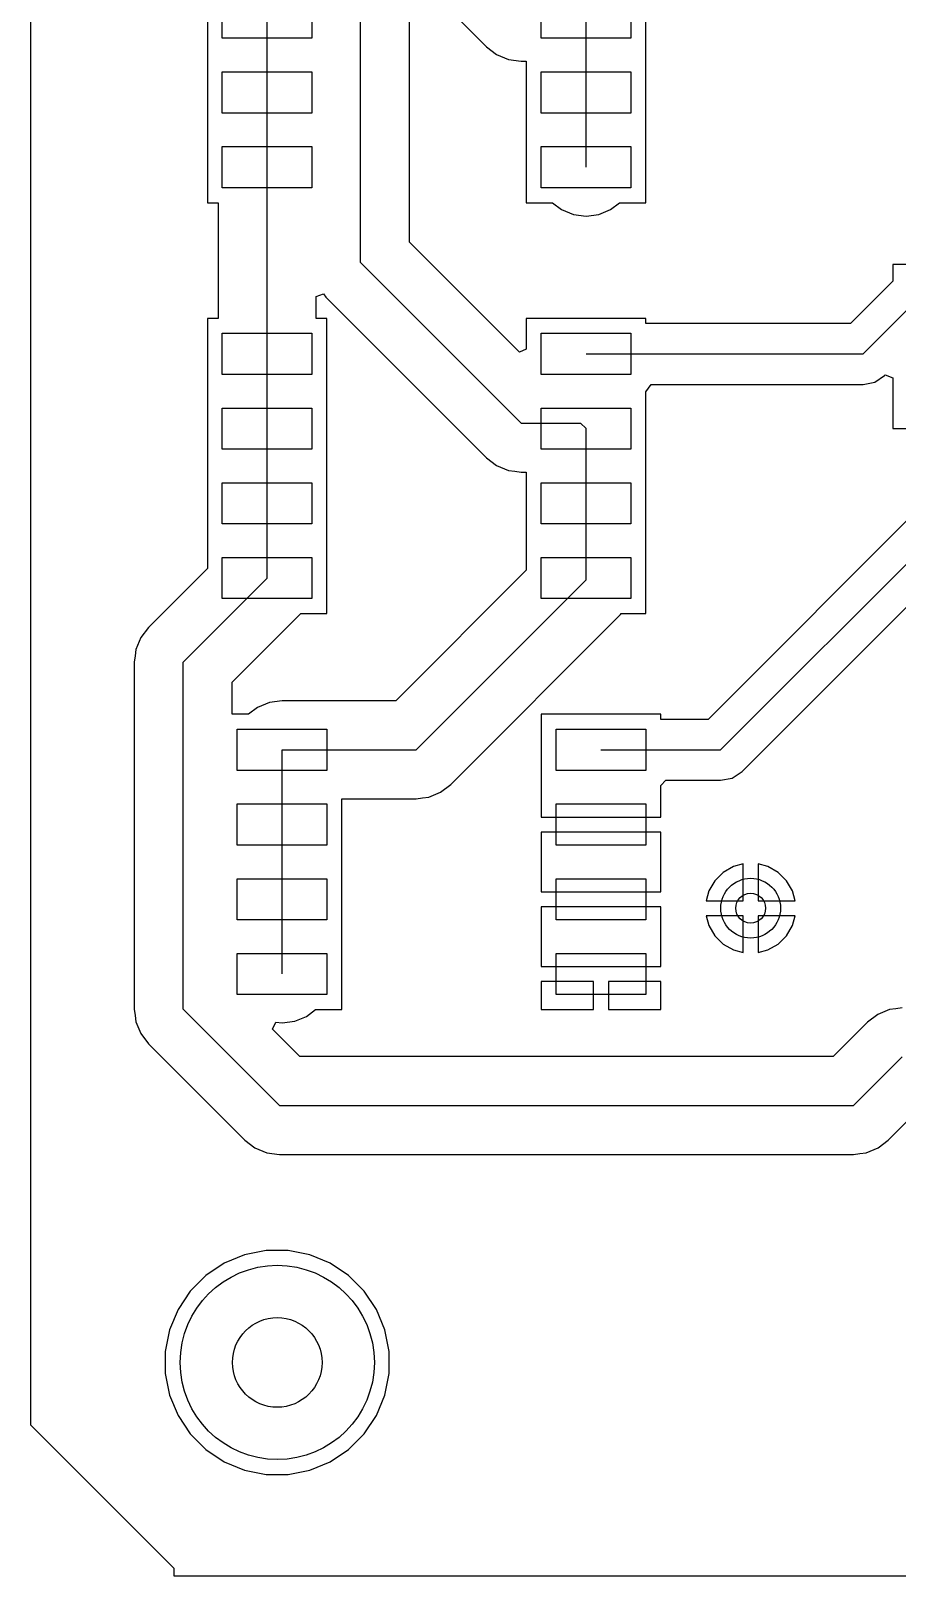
# Model space of a CAD drawing. Header units: inches. Extents: x 58 to 161, y 42 to 107.
# Drawn here: x 58.17 to 72.9, y 42.34 to 68.61 of the extents above; entities that cross this region are included whole.
import ezdxf

# ---------------------------------------------------------------- set-up
doc = ezdxf.new("R2010")
doc.units = ezdxf.units.IN
for name, color, linetype in [('Pad Holes', 156, 'Continuous'), ('Top Layer', 1, 'Continuous'), ('Via Holes', 16, 'Continuous')]:
    doc.layers.add(name, color=color, linetype=linetype)

# ---------------------------------------------------------------- blocks, each defined once
blk = doc.blocks.new('SOIC127P600X175_8N_32')
at = {"layer": 'Top Layer'}
for p, q in [((-3.475, 2.255), (-1.95, 2.255)), ((-3.475, 1.555), (-3.475, 2.255)), ((-1.95, 2.255), (-1.95, 1.555)), ((1.95, 2.255), (3.475, 2.255)), ((1.95, 1.555), (1.95, 2.255)), ((3.475, 2.255), (3.475, 1.555)), ((-1.95, 1.555), (-3.475, 1.555)), ((3.475, 1.555), (1.95, 1.555)), ((-3.475, 0.985), (-1.95, 0.985)), ((-3.475, 0.285), (-3.475, 0.985)), ((-1.95, 0.985), (-1.95, 0.285)), ((1.95, 0.985), (3.475, 0.985)), ((1.95, 0.285), (1.95, 0.985)), ((3.475, 0.985), (3.475, 0.285)), ((-1.95, 0.285), (-3.475, 0.285)), ((3.475, 0.285), (1.95, 0.285)), ((-3.475, -0.285), (-1.95, -0.285)), ((-3.475, -0.985), (-3.475, -0.285)), ((-1.95, -0.285), (-1.95, -0.985)), ((1.95, -0.285), (3.475, -0.285)), ((1.95, -0.985), (1.95, -0.285)), ((3.475, -0.285), (3.475, -0.985)), ((-1.95, -0.985), (-3.475, -0.985)), ((3.475, -0.985), (1.95, -0.985)), ((-3.475, -1.555), (-1.95, -1.555)), ((-3.475, -2.255), (-3.475, -1.555)), ((-1.95, -1.555), (-1.95, -2.255)), ((1.95, -1.555), (3.475, -1.555)), ((1.95, -2.255), (1.95, -1.555)), ((3.475, -1.555), (3.475, -2.255)), ((-1.95, -2.255), (-3.475, -2.255)), ((3.475, -2.255), (1.95, -2.255))]:
    blk.add_line(p, q, dxfattribs=at)
blk = doc.blocks.new('SOIC127P600X175_8N_34')
at = {"layer": 'Top Layer'}
for p, q in [((-3.475, 2.255), (-1.95, 2.255)), ((-3.475, 1.555), (-3.475, 2.255)), ((-1.95, 2.255), (-1.95, 1.555)), ((1.95, 2.255), (3.475, 2.255)), ((1.95, 1.555), (1.95, 2.255)), ((3.475, 2.255), (3.475, 1.555)), ((-1.95, 1.555), (-3.475, 1.555)), ((3.475, 1.555), (1.95, 1.555)), ((-3.475, 0.985), (-1.95, 0.985)), ((-3.475, 0.285), (-3.475, 0.985)), ((-1.95, 0.985), (-1.95, 0.285)), ((1.95, 0.985), (3.475, 0.985)), ((1.95, 0.285), (1.95, 0.985)), ((3.475, 0.985), (3.475, 0.285)), ((-1.95, 0.285), (-3.475, 0.285)), ((3.475, 0.285), (1.95, 0.285)), ((-3.475, -0.285), (-1.95, -0.285)), ((-3.475, -0.985), (-3.475, -0.285)), ((-1.95, -0.285), (-1.95, -0.985)), ((1.95, -0.285), (3.475, -0.285)), ((1.95, -0.985), (1.95, -0.285)), ((3.475, -0.285), (3.475, -0.985)), ((-1.95, -0.985), (-3.475, -0.985)), ((3.475, -0.985), (1.95, -0.985)), ((-3.475, -1.555), (-1.95, -1.555)), ((-3.475, -2.255), (-3.475, -1.555)), ((-1.95, -1.555), (-1.95, -2.255)), ((1.95, -1.555), (3.475, -1.555)), ((1.95, -2.255), (1.95, -1.555)), ((3.475, -1.555), (3.475, -2.255)), ((-1.95, -2.255), (-3.475, -2.255)), ((3.475, -2.255), (1.95, -2.255))]:
    blk.add_line(p, q, dxfattribs=at)
blk = doc.blocks.new('SOIC127P600X175_8N_36')
at = {"layer": 'Top Layer'}
for p, q in [((-3.475, 2.255), (-1.95, 2.255)), ((-3.475, 1.555), (-3.475, 2.255)), ((-1.95, 2.255), (-1.95, 1.555)), ((1.95, 2.255), (3.475, 2.255)), ((1.95, 1.555), (1.95, 2.255)), ((3.475, 2.255), (3.475, 1.555)), ((-1.95, 1.555), (-3.475, 1.555)), ((3.475, 1.555), (1.95, 1.555)), ((-3.475, 0.985), (-1.95, 0.985)), ((-3.475, 0.285), (-3.475, 0.985)), ((-1.95, 0.985), (-1.95, 0.285)), ((1.95, 0.985), (3.475, 0.985)), ((1.95, 0.285), (1.95, 0.985)), ((3.475, 0.985), (3.475, 0.285)), ((-1.95, 0.285), (-3.475, 0.285)), ((3.475, 0.285), (1.95, 0.285)), ((-3.475, -0.285), (-1.95, -0.285)), ((-3.475, -0.985), (-3.475, -0.285)), ((-1.95, -0.285), (-1.95, -0.985)), ((1.95, -0.285), (3.475, -0.285)), ((1.95, -0.985), (1.95, -0.285)), ((3.475, -0.285), (3.475, -0.985)), ((-1.95, -0.985), (-3.475, -0.985)), ((3.475, -0.985), (1.95, -0.985)), ((-3.475, -1.555), (-1.95, -1.555)), ((-3.475, -2.255), (-3.475, -1.555)), ((-1.95, -1.555), (-1.95, -2.255)), ((1.95, -1.555), (3.475, -1.555)), ((1.95, -2.255), (1.95, -1.555)), ((3.475, -1.555), (3.475, -2.255)), ((-1.95, -2.255), (-3.475, -2.255)), ((3.475, -2.255), (1.95, -2.255))]:
    blk.add_line(p, q, dxfattribs=at)

msp = doc.modelspace()

# ---------------------------------------------------------------- linework, layer by layer
at = {"layer": 'Pad Holes'}
msp.add_circle((62.357, 45.974), 1.651, dxfattribs=at)
at = {"layer": 'Top Layer'}
for p, q in [((58.166, 44.907), (58.166, 104.191)), ((63.773, 64.675), (63.773, 70.796)), ((64.606, 65.02), (64.606, 69.484)), ((64.723, 69.533), (65.916, 68.34)), ((68.626, 68.23), (68.626, 69.373)), ((61.168, 69.271), (61.168, 68.23)), ((62.185, 67.564), (62.185, 68.834)), ((67.609, 67.564), (67.609, 68.834)), ((65.916, 68.34), (66.088, 68.207)), ((61.168, 68.23), (61.168, 68.23)), ((61.168, 68.23), (61.168, 68.168)), ((61.168, 68.168), (61.168, 68.168)), ((61.168, 68.168), (61.168, 66.96)), ((66.088, 68.207), (66.289, 68.124)), ((66.289, 68.124), (66.505, 68.096)), ((66.505, 68.096), (66.592, 68.096)), ((66.592, 68.096), (66.592, 66.96)), ((68.626, 68.168), (68.626, 68.23)), ((68.626, 68.23), (68.626, 68.23)), ((68.626, 66.96), (68.626, 68.168)), ((68.626, 68.168), (68.626, 68.168)), ((62.185, 66.294), (62.185, 67.564)), ((67.609, 66.294), (67.609, 67.564)), ((61.168, 66.96), (61.168, 66.96)), ((61.168, 66.96), (61.168, 66.898)), ((61.168, 66.898), (61.168, 66.898)), ((61.168, 66.898), (61.168, 65.69)), ((66.592, 66.96), (66.592, 66.96)), ((66.592, 66.96), (66.592, 66.898)), ((66.592, 66.898), (66.592, 66.898)), ((66.592, 66.898), (66.592, 65.69)), ((68.626, 66.898), (68.626, 66.96)), ((68.626, 66.96), (68.626, 66.96)), ((68.626, 65.69), (68.626, 66.898)), ((68.626, 66.898), (68.626, 66.898)), ((62.185, 63.119), (62.185, 66.294)), ((61.168, 65.69), (61.352, 65.69)), ((61.352, 65.69), (61.352, 63.723)), ((66.592, 65.69), (67.04, 65.69)), ((67.04, 65.69), (67.193, 65.573)), ((68.025, 65.573), (68.178, 65.69)), ((68.178, 65.69), (68.626, 65.69)), ((67.193, 65.573), (67.394, 65.49)), ((67.394, 65.49), (67.609, 65.461)), ((67.609, 65.461), (67.824, 65.49)), ((67.824, 65.49), (68.025, 65.573)), ((66.475, 63.15), (64.606, 65.02)), ((63.773, 64.675), (66.505, 61.943)), ((73.123, 64.639), (72.825, 64.639)), ((72.825, 64.639), (72.825, 64.355)), ((63.018, 64.095), (63.145, 64.138)), ((63.018, 63.723), (63.018, 64.095)), ((63.145, 64.138), (63.184, 64.086)), ((72.825, 64.355), (72.106, 63.637)), ((72.321, 63.119), (73.337, 64.135)), ((63.184, 64.086), (65.916, 61.355)), ((61.352, 63.723), (61.168, 63.723)), ((61.168, 63.723), (61.168, 62.515)), ((63.201, 63.723), (63.018, 63.723)), ((63.201, 62.515), (63.201, 63.723)), ((68.626, 63.723), (66.592, 63.723)), ((66.592, 63.723), (66.592, 63.199)), ((68.626, 63.637), (68.626, 63.723)), ((72.106, 63.637), (68.626, 63.637)), ((62.185, 61.849), (62.185, 63.119)), ((66.592, 63.199), (66.475, 63.15)), ((67.609, 63.119), (72.321, 63.119)), ((68.626, 62.474), (68.717, 62.601)), ((68.717, 62.601), (72.321, 62.601)), ((72.321, 62.601), (72.519, 62.64)), ((72.519, 62.64), (72.687, 62.753)), ((72.687, 62.753), (72.698, 62.764)), ((72.698, 62.764), (72.825, 62.711)), ((72.825, 62.711), (72.825, 61.853)), ((61.168, 62.515), (61.168, 62.515)), ((61.168, 62.515), (61.168, 62.453)), ((61.168, 62.453), (61.168, 62.453)), ((61.168, 62.453), (61.168, 61.245)), ((63.201, 62.515), (63.201, 62.515)), ((63.201, 61.245), (63.201, 62.453)), ((63.201, 62.453), (63.201, 62.453)), ((63.201, 62.453), (63.201, 62.515)), ((68.626, 62.453), (68.626, 62.474)), ((68.626, 62.388), (68.626, 62.453)), ((68.626, 62.453), (68.626, 62.453)), ((68.626, 61.245), (68.626, 62.388)), ((62.185, 60.579), (62.185, 61.849)), ((66.505, 61.943), (67.515, 61.943)), ((67.515, 61.943), (67.609, 61.849)), ((67.609, 60.579), (67.609, 61.849)), ((72.825, 61.853), (73.547, 61.853)), ((61.168, 61.245), (61.168, 61.245)), ((61.168, 61.245), (61.168, 61.183)), ((63.201, 61.245), (63.201, 61.245)), ((63.201, 61.183), (63.201, 61.245)), ((65.916, 61.355), (66.088, 61.222)), ((66.088, 61.222), (66.289, 61.139)), ((68.626, 61.183), (68.626, 61.245)), ((68.626, 61.245), (68.626, 61.245)), ((61.168, 61.183), (61.168, 61.183)), ((61.168, 61.183), (61.168, 59.975)), ((63.201, 59.975), (63.201, 61.183)), ((63.201, 61.183), (63.201, 61.183)), ((66.289, 61.139), (66.397, 61.125)), ((66.397, 61.125), (66.505, 61.111)), ((66.505, 61.111), (66.592, 61.111)), ((66.592, 61.111), (66.592, 59.975)), ((68.626, 59.975), (68.626, 61.183)), ((68.626, 61.183), (68.626, 61.183)), ((62.185, 59.309), (62.185, 60.579)), ((67.609, 59.309), (67.609, 60.579)), ((73.361, 60.582), (69.684, 56.906)), ((69.899, 56.388), (74.065, 60.554)), ((61.168, 59.975), (61.168, 59.975)), ((61.168, 59.975), (61.168, 59.913)), ((61.168, 59.913), (61.168, 59.913)), ((61.168, 59.913), (61.168, 59.47)), ((63.201, 59.975), (63.201, 59.975)), ((63.201, 58.705), (63.201, 59.913)), ((63.201, 59.913), (63.201, 59.913)), ((63.201, 59.913), (63.201, 59.975)), ((66.592, 59.975), (66.592, 59.975)), ((66.592, 59.975), (66.592, 59.913)), ((66.592, 59.913), (66.592, 59.913)), ((66.592, 59.913), (66.592, 59.44)), ((68.626, 59.913), (68.626, 59.975)), ((68.626, 59.975), (68.626, 59.975)), ((68.626, 58.705), (68.626, 59.913)), ((68.626, 59.913), (68.626, 59.913)), ((70.265, 56.022), (74.093, 59.85)), ((61.168, 59.47), (60.168, 58.47)), ((66.592, 59.44), (64.374, 57.221)), ((60.757, 57.881), (62.185, 59.309)), ((64.718, 56.388), (67.609, 59.279)), ((67.609, 59.279), (67.609, 59.309)), ((61.589, 57.536), (62.759, 58.705)), ((62.759, 58.705), (63.201, 58.705)), ((65.307, 55.799), (68.198, 58.69)), ((68.198, 58.69), (68.209, 58.705)), ((68.209, 58.705), (68.626, 58.705)), ((60.168, 58.47), (60.036, 58.297)), ((59.953, 58.096), (59.938, 57.989)), ((60.036, 58.297), (59.953, 58.096)), ((59.938, 57.989), (59.924, 57.881)), ((59.924, 57.881), (59.924, 51.98)), ((60.757, 51.98), (60.757, 57.881)), ((61.589, 56.992), (61.589, 57.536)), ((62.023, 57.109), (61.87, 56.992)), ((62.224, 57.192), (62.023, 57.109)), ((62.439, 57.221), (62.224, 57.192)), ((64.374, 57.221), (62.439, 57.221)), ((61.87, 56.992), (61.589, 56.992)), ((68.88, 56.992), (66.846, 56.992)), ((66.846, 56.992), (66.846, 55.849)), ((68.88, 56.906), (68.88, 56.992)), ((69.684, 56.906), (68.88, 56.906)), ((62.439, 56.388), (64.718, 56.388)), ((62.439, 55.118), (62.439, 56.388)), ((67.863, 56.388), (69.899, 56.388)), ((70.097, 55.909), (70.265, 56.022)), ((65.135, 55.667), (65.307, 55.799)), ((66.846, 55.849), (66.846, 55.784)), ((66.846, 55.784), (66.846, 55.657)), ((68.88, 55.78), (68.969, 55.87)), ((68.88, 55.722), (68.88, 55.78)), ((68.88, 55.657), (68.88, 55.722)), ((68.969, 55.87), (69.899, 55.87)), ((69.899, 55.87), (70.097, 55.909)), ((63.455, 54.514), (63.455, 55.555)), ((63.455, 55.555), (64.718, 55.555)), ((64.718, 55.555), (64.826, 55.57)), ((64.826, 55.57), (64.934, 55.584)), ((64.934, 55.584), (65.135, 55.667)), ((66.846, 55.657), (66.846, 55.245)), ((68.88, 55.245), (68.88, 55.657)), ((66.846, 55.245), (67.863, 55.245)), ((67.863, 55.245), (68.88, 55.245)), ((62.439, 53.848), (62.439, 55.118)), ((67.863, 54.991), (66.846, 54.991)), ((66.846, 54.991), (66.846, 54.579)), ((68.88, 54.991), (67.863, 54.991)), ((68.88, 54.579), (68.88, 54.991)), ((63.455, 54.514), (63.455, 54.514)), ((63.455, 53.244), (63.455, 54.452)), ((63.455, 54.452), (63.455, 54.452)), ((63.455, 54.452), (63.455, 54.514)), ((66.846, 54.579), (66.846, 54.514)), ((66.846, 54.514), (66.846, 54.387)), ((66.846, 54.387), (66.846, 53.975)), ((68.88, 54.452), (68.88, 54.579)), ((68.88, 54.387), (68.88, 54.452)), ((68.88, 53.975), (68.88, 54.387)), ((70.115, 54.406), (69.941, 54.305)), ((70.282, 54.45), (70.115, 54.406)), ((70.282, 53.823), (70.282, 54.45)), ((70.703, 54.406), (70.536, 54.45)), ((70.536, 54.45), (70.536, 53.823)), ((70.877, 54.305), (70.703, 54.406)), ((69.799, 54.163), (69.699, 53.99)), ((69.941, 54.305), (69.799, 54.163)), ((71.019, 54.163), (70.877, 54.305)), ((71.119, 53.99), (71.019, 54.163)), ((66.846, 53.975), (67.863, 53.975)), ((67.863, 53.975), (68.88, 53.975)), ((69.699, 53.99), (69.654, 53.823)), ((71.164, 53.823), (71.119, 53.99)), ((62.439, 52.578), (62.439, 53.848)), ((67.863, 53.721), (66.846, 53.721)), ((66.846, 53.721), (66.846, 53.309)), ((68.88, 53.721), (67.863, 53.721)), ((68.88, 53.309), (68.88, 53.721)), ((69.654, 53.823), (70.282, 53.823)), ((70.536, 53.823), (71.164, 53.823)), ((70.282, 53.569), (69.654, 53.569)), ((69.654, 53.569), (69.699, 53.401)), ((69.699, 53.401), (69.799, 53.228)), ((70.282, 52.941), (70.282, 53.569)), ((71.164, 53.569), (70.536, 53.569)), ((70.536, 53.569), (70.536, 52.941)), ((71.019, 53.228), (71.119, 53.401)), ((71.119, 53.401), (71.164, 53.569)), ((63.455, 53.244), (63.455, 53.244)), ((63.455, 51.974), (63.455, 53.182)), ((63.455, 53.182), (63.455, 53.182)), ((63.455, 53.182), (63.455, 53.244)), ((66.846, 53.309), (66.846, 53.244)), ((66.846, 53.244), (66.846, 53.117)), ((66.846, 53.117), (66.846, 52.705)), ((68.88, 53.182), (68.88, 53.309)), ((68.88, 53.117), (68.88, 53.182)), ((68.88, 52.705), (68.88, 53.117)), ((69.799, 53.228), (69.941, 53.086)), ((69.941, 53.086), (70.115, 52.986)), ((70.703, 52.986), (70.877, 53.086)), ((70.877, 53.086), (71.019, 53.228)), ((70.115, 52.986), (70.282, 52.941)), ((70.536, 52.941), (70.703, 52.986)), ((66.846, 52.705), (67.863, 52.705)), ((67.863, 52.705), (68.88, 52.705)), ((67.736, 52.451), (66.846, 52.451)), ((66.846, 52.451), (66.846, 51.974)), ((67.736, 51.974), (67.736, 52.451)), ((68.88, 52.451), (67.99, 52.451)), ((67.99, 52.451), (67.99, 51.974)), ((68.88, 51.974), (68.88, 52.451)), ((59.924, 51.98), (59.938, 51.873)), ((59.938, 51.873), (59.953, 51.765)), ((59.953, 51.765), (60.036, 51.564)), ((60.757, 51.98), (62.394, 50.343)), ((62.276, 51.639), (62.335, 51.759)), ((62.335, 51.759), (62.439, 51.745)), ((62.439, 51.745), (62.654, 51.774)), ((62.654, 51.774), (62.855, 51.857)), ((62.855, 51.857), (63.008, 51.974)), ((63.008, 51.974), (63.455, 51.974)), ((66.846, 51.974), (67.736, 51.974)), ((67.99, 51.974), (68.88, 51.974)), ((72.398, 51.758), (71.815, 51.175)), ((72.57, 51.891), (72.398, 51.758)), ((72.771, 51.974), (72.57, 51.891)), ((72.879, 51.988), (72.771, 51.974)), ((72.987, 52.002), (72.879, 51.988)), ((60.036, 51.564), (60.168, 51.392)), ((62.739, 51.175), (62.276, 51.639)), ((60.168, 51.392), (61.806, 49.754)), ((71.815, 51.175), (62.739, 51.175)), ((72.16, 50.343), (72.987, 51.169)), ((62.394, 50.343), (72.16, 50.343)), ((72.749, 49.754), (73.331, 50.337)), ((61.806, 49.754), (61.978, 49.622)), ((72.576, 49.622), (72.749, 49.754)), ((61.978, 49.622), (62.179, 49.539)), ((62.179, 49.539), (62.394, 49.51)), ((62.394, 49.51), (72.16, 49.51)), ((72.16, 49.51), (72.268, 49.524)), ((72.268, 49.524), (72.375, 49.539)), ((72.375, 49.539), (72.576, 49.622)), ((62.169, 47.879), (61.801, 47.806)), ((62.545, 47.879), (62.169, 47.879)), ((62.913, 47.806), (62.545, 47.879)), ((61.455, 47.662), (61.143, 47.454)), ((61.801, 47.806), (61.455, 47.662)), ((63.259, 47.662), (62.913, 47.806)), ((63.571, 47.454), (63.259, 47.662)), ((61.143, 47.454), (60.877, 47.188)), ((63.837, 47.188), (63.571, 47.454)), ((60.877, 47.188), (60.669, 46.876)), ((64.045, 46.876), (63.837, 47.188)), ((60.669, 46.876), (60.525, 46.53)), ((64.189, 46.53), (64.045, 46.876)), ((60.525, 46.53), (60.452, 46.162)), ((64.262, 46.162), (64.189, 46.53)), ((60.452, 46.162), (60.452, 45.786)), ((64.262, 45.786), (64.262, 46.162)), ((60.452, 45.786), (60.525, 45.418)), ((64.189, 45.418), (64.262, 45.786)), ((60.525, 45.418), (60.669, 45.072)), ((64.045, 45.072), (64.189, 45.418)), ((60.669, 45.072), (60.877, 44.76)), ((63.837, 44.76), (64.045, 45.072)), ((60.604, 42.469), (58.166, 44.907)), ((60.877, 44.76), (61.143, 44.494)), ((63.571, 44.494), (63.837, 44.76)), ((61.143, 44.494), (61.455, 44.286)), ((63.259, 44.286), (63.571, 44.494)), ((61.455, 44.286), (61.801, 44.142)), ((61.801, 44.142), (62.169, 44.069)), ((62.545, 44.069), (62.913, 44.142)), ((62.913, 44.142), (63.259, 44.286)), ((62.169, 44.069), (62.545, 44.069)), ((60.604, 42.342), (60.604, 42.469)), ((89.115, 42.342), (60.604, 42.342))]:
    msp.add_line(p, q, dxfattribs=at)
for centre, radius in [((70.409, 53.696), 0.508), ((62.357, 45.974), 0.762)]:
    msp.add_circle(centre, radius, dxfattribs=at)
at = {"layer": 'Via Holes'}
msp.add_circle((70.409, 53.696), 0.254, dxfattribs=at)

# ---------------------------------------------------------------- block references
at = {"rotation": 180}
for name, p in [('SOIC127P600X175_8N_36', (64.897, 68.199)), ('SOIC127P600X175_8N_32', (64.897, 61.214)), ('SOIC127P600X175_8N_34', (65.151, 54.483))]:
    msp.add_blockref(name, p, dxfattribs=at)

doc.saveas('drawing.dxf')
